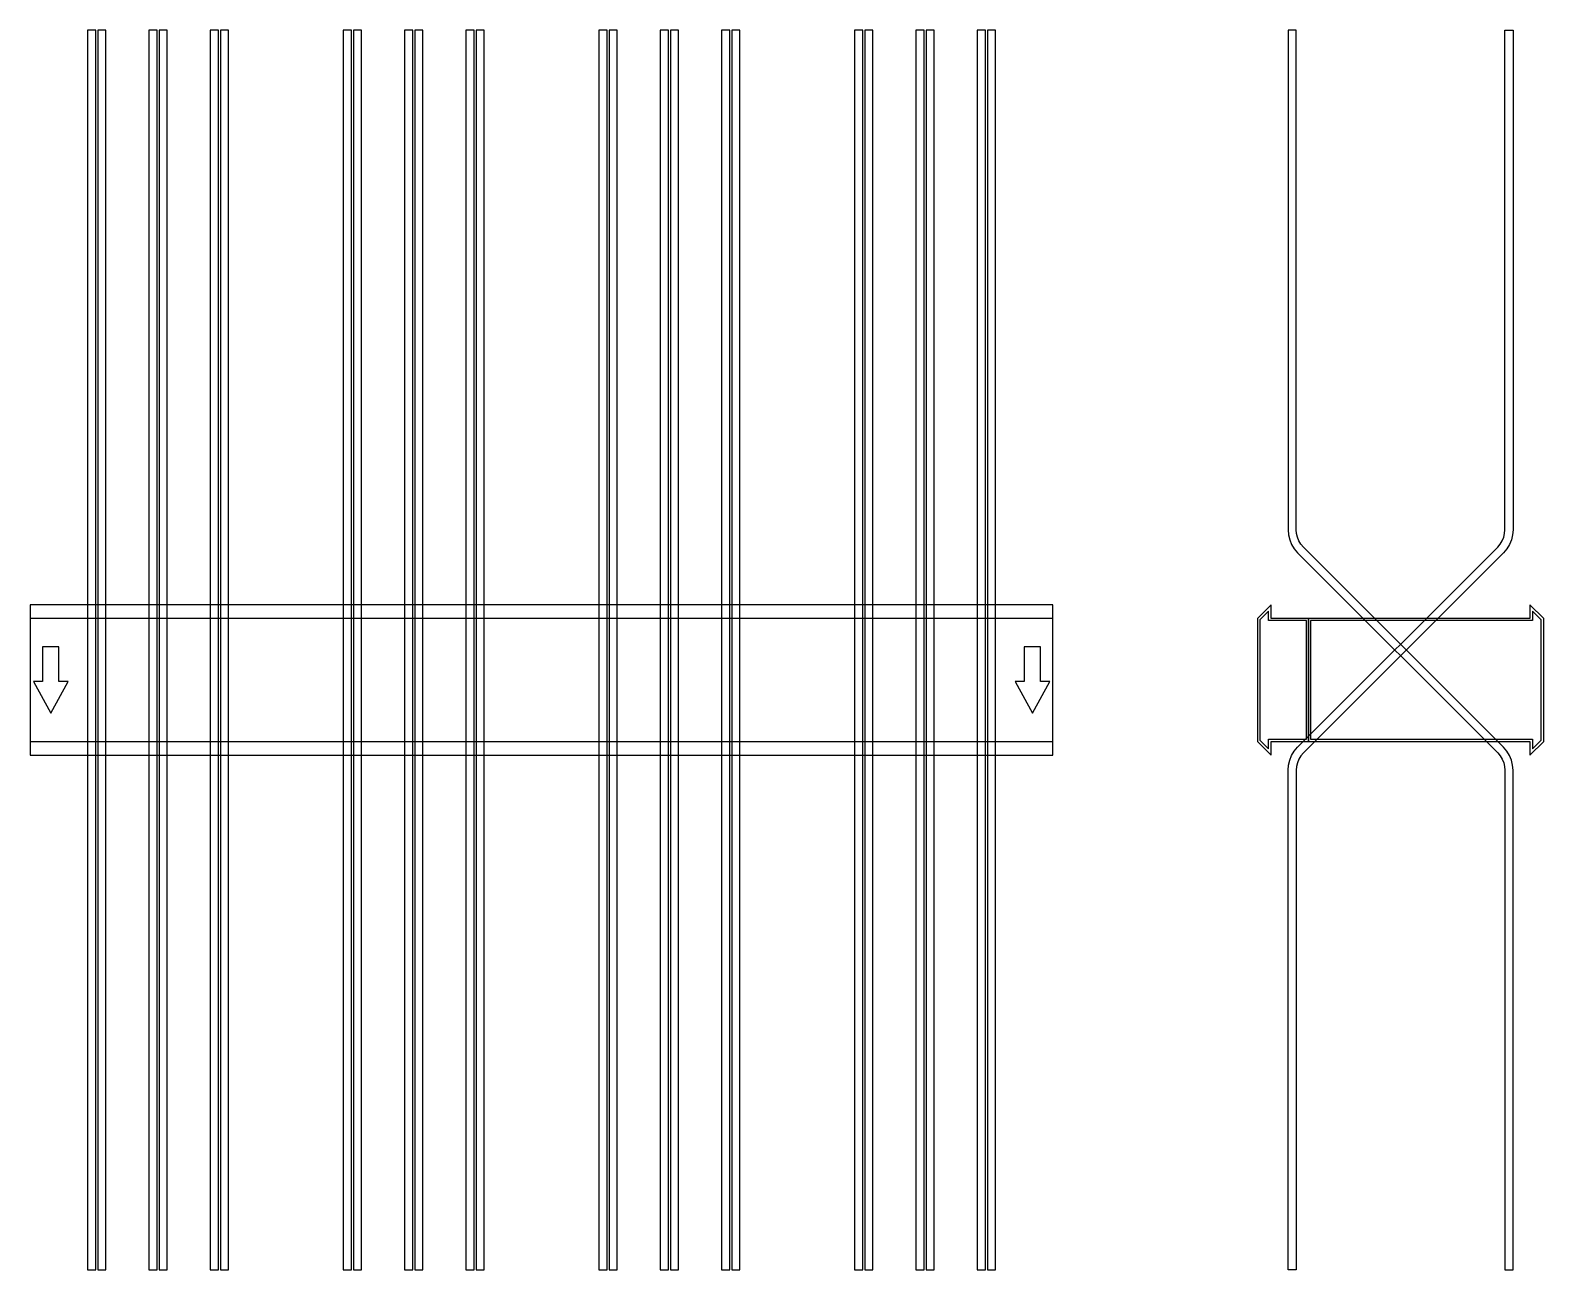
# Model space of a CAD drawing. Extents: x 0 to 1480, y -577 to 635.
import ezdxf

# ---------------------------------------------------------------- set-up
doc = ezdxf.new("R2010")
doc.units = 0
doc.layers.add('Halfen', color=7, linetype='CONTINUOUS')

msp = doc.modelspace()

# ---------------------------------------------------------------- linework, layer by layer
at = {"layer": 'Halfen', "color": 7}
for points in [[(64, -576.569), (64, 635.197), (56, 635.197), (56, -576.569)], [(74, -576.569), (74, 635.197), (66, 635.197), (66, -576.569)], [(124, -576.569), (124, 635.197), (116, 635.197), (116, -576.569)], [(134, -576.569), (134, 635.197), (126, 635.197), (126, -576.569)], [(184, -576.569), (184, 635.197), (176, 635.197), (176, -576.569)], [(194, -576.569), (194, 635.197), (186, 635.197), (186, -576.569)], [(314, -576.569), (314, 635.197), (306, 635.197), (306, -576.569)], [(324, -576.569), (324, 635.197), (316, 635.197), (316, -576.569)], [(374, -576.569), (374, 635.197), (366, 635.197), (366, -576.569)], [(384, -576.569), (384, 635.197), (376, 635.197), (376, -576.569)], [(434, -576.569), (434, 635.197), (426, 635.197), (426, -576.569)], [(444, -576.569), (444, 635.197), (436, 635.197), (436, -576.569)], [(564, -576.569), (564, 635.197), (556, 635.197), (556, -576.569)], [(574, -576.569), (574, 635.197), (566, 635.197), (566, -576.569)], [(624, -576.569), (624, 635.197), (616, 635.197), (616, -576.569)], [(634, -576.569), (634, 635.197), (626, 635.197), (626, -576.569)], [(684, -576.569), (684, 635.197), (676, 635.197), (676, -576.569)], [(694, -576.569), (694, 635.197), (686, 635.197), (686, -576.569)], [(814, -576.569), (814, 635.197), (806, 635.197), (806, -576.569)], [(824, -576.569), (824, 635.197), (816, 635.197), (816, -576.569)], [(874, -576.569), (874, 635.197), (866, 635.197), (866, -576.569)], [(884, -576.569), (884, 635.197), (876, 635.197), (876, -576.569)], [(934, -576.569), (934, 635.197), (926, 635.197), (926, -576.569)], [(944, -576.569), (944, 635.197), (936, 635.197), (936, -576.569)], [(1450, -576.569), (1450, -88.284), (1449.606, -83.278), (1448.434, -78.396), (1446.512, -73.757), (1443.889, -69.475), (1440.627, -65.657), (1245.029, 129.941), (1242.584, 132.805), (1240.616, 136.016), (1239.175, 139.495), (1238.295, 143.157), (1238, 146.912), (1238, 635.197), (1230, 635.197), (1230, 146.912), (1230.394, 141.906), (1231.566, 137.023), (1233.488, 132.384), (1236.111, 128.103), (1239.373, 124.284), (1434.971, -71.314), (1437.416, -74.177), (1439.384, -77.388), (1440.825, -80.868), (1441.705, -84.53), (1442, -88.284), (1442, -576.569)], [(1230, -576.569), (1230, -88.284), (1230.394, -83.278), (1231.566, -78.396), (1233.488, -73.757), (1236.111, -69.475), (1239.373, -65.657), (1434.971, 129.941), (1437.416, 132.805), (1439.384, 136.016), (1440.825, 139.495), (1441.705, 143.157), (1442, 146.912), (1442, 635.197), (1450, 635.197), (1450, 146.912), (1449.606, 141.906), (1448.434, 137.023), (1446.512, 132.384), (1443.889, 128.103), (1440.627, 124.284), (1245.029, -71.314), (1242.584, -74.177), (1240.616, -77.388), (1239.175, -80.868), (1238.295, -84.53), (1238, -88.284), (1238, -576.569)], [(0, -73.5), (1000, -73.5), (1000, 73.5), (0, 73.5)], [(0, -60), (1000, -60), (1000, 60), (0, 60)], [(1250, -60), (1250, 60), (1213.5, 60), (1213.5, 73.5), (1200, 60), (1200, -60), (1213.5, -73.5), (1213.5, -60)], [(1248, -58), (1248, 58), (1211, 58), (1211, 67.25), (1202.5, 58.75), (1202.5, -58.75), (1211, -67.25), (1211, -58)], [(1480, -60), (1480, 60), (1466.5, 73.5), (1466.5, 60), (1250, 60), (1250, -60), (1466.5, -60), (1466.5, -73.5)], [(1477.5, -58.75), (1477.5, 58.75), (1469, 67.25), (1469, 58), (1252, 58), (1252, -58), (1469, -58), (1469, -67.25)], [(20, -32.5), (37, -1.5), (28, -1.5), (28, 32.5), (12, 32.5), (12, -1.5), (3, -1.5)], [(980, -32.5), (997, -1.5), (988, -1.5), (988, 32.5), (972, 32.5), (972, -1.5), (963, -1.5)]]:
    msp.add_lwpolyline(points, close=True, dxfattribs=at)

doc.saveas('drawing.dxf')
